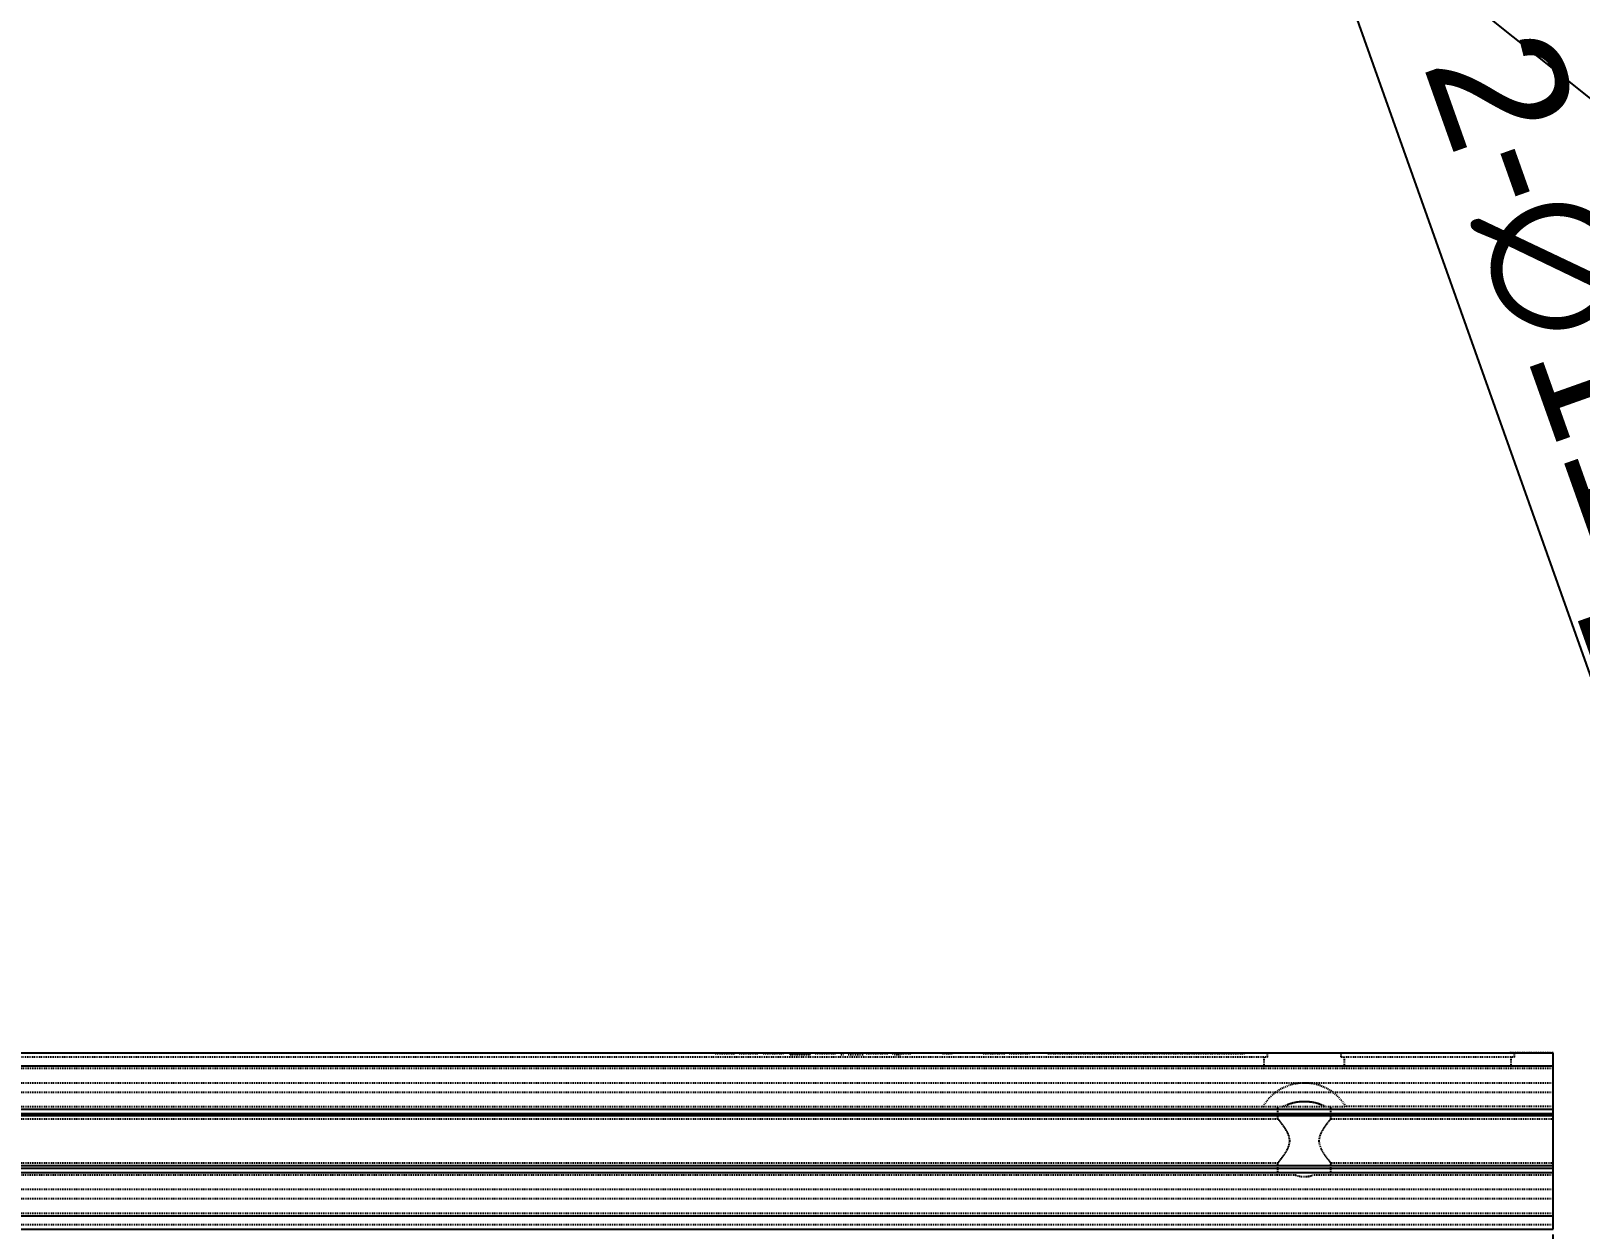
# Model space of a CAD drawing. Header units: millimetres. Extents: x 620 to 19791, y 2539 to 6969.
# Drawn here: x 12707.1 to 12882.7, y 3177.9 to 3313.8 of the extents above; entities that cross this region are included whole.
import ezdxf

# ---------------------------------------------------------------- set-up
doc = ezdxf.new("R2010")
doc.units = ezdxf.units.MM
doc.linetypes.add('HIDDEN', pattern=[0.2, 0.1, -0.1])
for name, color, linetype in [('02___PRT_ALL_AXES', 7, 'Continuous'), ('03___PRT_ALL_CURVES', 7, 'Continuous'), ('DEFAULT_2', 8, 'HIDDEN')]:
    doc.layers.add(name, color=color, linetype=linetype)
doc.styles.get("Standard").update_dxf_attribs({"font": 'arial.ttf'})
doc.dimstyles.new('ISO-25', dxfattribs={"dimtxt": 15, "dimasz": 10, "dimexe": 1.25, "dimexo": 0.625, "dimtad": 1, "dimtxsty": 'Standard', "dimcen": 2.5, "dimadec": 0, "dimazin": 0, "dimtfac": 1, "dimtmove": 0, "dimatfit": 3, "dimfxl": 1, "dimarcsym": 0})

# ---------------------------------------------------------------- blocks, each defined once
blk = doc.blocks.new('*D44')
at = {"color": 0, "lineweight": -2, "transparency": 16777216}
for p, q in [((12841.29, 3340.2), (12833.48, 3346.44)), ((12849.1, 3333.95), (12853.79, 3330.21)), ((12982.54, 3227.28), (12861.6, 3323.96))]:
    blk.add_line(p, q, dxfattribs=at)
at = {"color": 0, "transparency": 16777216}
for points in [[(12842.33, 3341.5), (12840.25, 3338.9), (12849.1, 3333.95)], [(12862.64, 3325.26), (12860.56, 3322.66), (12853.79, 3330.21)]]:
    blk.add_solid(points, dxfattribs=at)
at = {"layer": 'Defpoints', "color": 0, "transparency": 16777216}
for p in [(12849.1, 3333.95), (12853.79, 3330.21)]:
    blk.add_point(p, dxfattribs=at)
at = {"color": 0, "lineweight": 5, "transparency": 16777216, "insert": (12943.71, 3271.74), "char_height": 15, "attachment_point": 5, "rotation": 321.3595}
blk.add_mtext('2-∅6 [∅1/4"]', dxfattribs=at)
blk = doc.blocks.new('*D45')
at = {"color": 0, "lineweight": -2, "transparency": 16777216}
for p, q in [((12846.26, 3346.69), (12842.91, 3356.11)), ((12849.6, 3337.26), (12853.28, 3326.9)), ((12902.75, 3187.57), (12856.63, 3317.47))]:
    blk.add_line(p, q, dxfattribs=at)
at = {"color": 0, "transparency": 16777216}
for points in [[(12847.83, 3347.24), (12844.69, 3346.13), (12849.6, 3337.26)], [(12858.2, 3318.03), (12855.06, 3316.92), (12853.28, 3326.9)]]:
    blk.add_solid(points, dxfattribs=at)
at = {"layer": 'Defpoints', "color": 0, "transparency": 16777216}
for p in [(12849.6, 3337.26), (12853.28, 3326.9)]:
    blk.add_point(p, dxfattribs=at)
at = {"color": 0, "lineweight": 5, "transparency": 16777216, "insert": (12891.24, 3251.32), "char_height": 15, "attachment_point": 5, "rotation": 289.5487}
blk.add_mtext('2-∅11 [∅3/8"]', dxfattribs=at)
blk = doc.blocks.new('*D52')
at = {"color": 0, "lineweight": -2, "transparency": 16777216}
for p, q in [((11883.14, 3177.29), (11883.14, 3123.61)), ((12879.64, 3177.29), (12879.64, 3123.61)), ((11893.14, 3124.86), (12869.64, 3124.86))]:
    blk.add_line(p, q, dxfattribs=at)
at = {"color": 0, "transparency": 16777216}
for points in [[(11893.14, 3126.52), (11893.14, 3123.19), (11883.14, 3124.86)], [(12869.64, 3126.52), (12869.64, 3123.19), (12879.64, 3124.86)]]:
    blk.add_solid(points, dxfattribs=at)
at = {"layer": 'Defpoints', "color": 0, "transparency": 16777216}
for p in [(11883.14, 3177.92), (12879.64, 3177.92), (12879.64, 3124.86)]:
    blk.add_point(p, dxfattribs=at)
at = {"color": 0, "transparency": 16777216, "insert": (12381.39, 3135.19), "char_height": 15, "attachment_point": 5}
blk.add_mtext('996,5 [3\'-3 1/4"]', dxfattribs=at)
blk = doc.blocks.new('rsgd')
at = {"color": 30, "linetype": 'Continuous', "true_color": 0xf26722}
for p, q in [((6005.13, 3198.27), (7001.63, 3198.27)), ((7001.63, 3178.27), (7001.63, 3198.27)), ((6005.13, 3196.77), (7001.63, 3196.77)), ((6005.13, 3191.87), (7001.63, 3191.87)), ((6005.13, 3191.37), (7001.63, 3191.37)), ((7001.63, 3191.11), (6005.13, 3191.11)), ((7001.63, 3185.43), (6005.13, 3185.43)), ((6005.13, 3185.17), (7001.63, 3185.17)), ((6005.13, 3184.67), (7001.63, 3184.67)), ((6005.13, 3179.77), (7001.63, 3179.77)), ((6005.13, 3178.27), (7001.63, 3178.27))]:
    blk.add_line(p, q, dxfattribs=at)
at = {"layer": '02___PRT_ALL_AXES', "color": 30, "linetype": 'HIDDEN', "true_color": 0xf26722}
for p, q in [((6969.27, 3197.77), (6968.88, 3197.77)), ((6968.88, 3196.47), (6968.88, 3197.77)), ((6969.27, 3198.27), (6997.27, 3198.27)), ((6969.27, 3197.77), (6969.27, 3198.27)), ((6977.59, 3197.77), (6977.59, 3198.27)), ((6997.27, 3197.77), (6977.59, 3197.77)), ((6977.97, 3196.47), (6977.97, 3197.77)), ((6996.88, 3196.47), (6996.88, 3197.77)), ((6997.27, 3197.77), (6997.27, 3198.27)), ((7001.43, 3196.47), (6968.88, 3196.47)), ((6973.43, 3194.83), (6005.13, 3194.83)), ((6005.13, 3192.17), (6978.14, 3192.17)), ((6970.43, 3190.77), (6970.43, 3192.17)), ((6976.43, 3190.77), (6976.43, 3192.17)), ((6970.43, 3184.37), (6970.43, 3185.77)), ((6976.43, 3184.37), (6976.43, 3185.77)), ((6972.46, 3184.37), (6023.9, 3184.37)), ((6976.43, 3184.37), (6974.4, 3184.37))]:
    blk.add_line(p, q, dxfattribs=at)
for centre, major_axis, start_param, end_param in [((6973.43, 3189.33), (5.5, 0), 6.825644, 8.882319), ((6973.43, 3187.21), (0, 5.5), -0.44656, 0.44656), ((6973.43, 3187.21), (5.5, 0), 1.218144, 1.923449), ((6973.43, 3187.21), (3, 0), -1.899546, -1.242046), ((6973.43, 3187.21), (0, 3), -3.141593, -2.812843)]:
    blk.add_ellipse(centre, major_axis=major_axis, ratio=1, start_param=start_param, end_param=end_param, dxfattribs=at)
for points, knots in [([(6971.77, 3188.27), (6971.77, 3188.36), (6971.76, 3188.53), (6971.7, 3188.78), (6971.61, 3189.02), (6971.51, 3189.25), (6971.39, 3189.46), (6971.27, 3189.66), (6971.14, 3189.84), (6971.02, 3190.01), (6970.9, 3190.17), (6970.79, 3190.32), (6970.71, 3190.43), (6970.64, 3190.51), (6970.6, 3190.56), (6970.56, 3190.61), (6970.53, 3190.65), (6970.5, 3190.68), (6970.48, 3190.71), (6970.46, 3190.73), (6970.45, 3190.74), (6970.45, 3190.75), (6970.44, 3190.75), (6970.43, 3190.76), (6970.43, 3190.76), (6970.43, 3190.77), (6970.43, 3190.77), (6970.43, 3190.77), (6970.43, 3190.77), (6970.43, 3190.77)], [0, 0, 0, 0, 0.090536, 0.18017, 0.268227, 0.354222, 0.437764, 0.51844, 0.595755, 0.669109, 0.737777, 0.800886, 0.857413, 0.882852, 0.906202, 0.927305, 0.946004, 0.962142, 0.975575, 0.981236, 0.986173, 0.990373, 0.993825, 0.996522, 0.998454, 0.99913, 0.999613, 0.999903, 1, 1, 1, 1]), ([(6976.43, 3190.77), (6976.43, 3190.77), (6976.43, 3190.77), (6976.43, 3190.77), (6976.43, 3190.77), (6976.42, 3190.76), (6976.42, 3190.76), (6976.42, 3190.75), (6976.41, 3190.75), (6976.4, 3190.74), (6976.39, 3190.73), (6976.38, 3190.71), (6976.36, 3190.68), (6976.33, 3190.65), (6976.29, 3190.61), (6976.25, 3190.56), (6976.21, 3190.51), (6976.15, 3190.43), (6976.06, 3190.32), (6975.95, 3190.17), (6975.83, 3190.01), (6975.71, 3189.84), (6975.59, 3189.66), (6975.47, 3189.46), (6975.35, 3189.25), (6975.25, 3189.02), (6975.16, 3188.78), (6975.1, 3188.53), (6975.09, 3188.36), (6975.09, 3188.27)], [0, 0, 0, 0, 0.000097, 0.000387, 0.00087, 0.001546, 0.003478, 0.006174, 0.009627, 0.013827, 0.018764, 0.024425, 0.037858, 0.053996, 0.072694, 0.093797, 0.117147, 0.142586, 0.199113, 0.262222, 0.330891, 0.404245, 0.481561, 0.562237, 0.645778, 0.731773, 0.81983, 0.909464, 1, 1, 1, 1]), ([(6970.43, 3185.77), (6970.43, 3185.77), (6970.43, 3185.77), (6970.43, 3185.77), (6970.43, 3185.77), (6970.43, 3185.77), (6970.43, 3185.78), (6970.44, 3185.78), (6970.45, 3185.79), (6970.45, 3185.8), (6970.46, 3185.81), (6970.48, 3185.83), (6970.5, 3185.86), (6970.53, 3185.89), (6970.56, 3185.93), (6970.6, 3185.98), (6970.64, 3186.03), (6970.71, 3186.11), (6970.79, 3186.22), (6970.9, 3186.37), (6971.02, 3186.52), (6971.14, 3186.7), (6971.27, 3186.88), (6971.39, 3187.08), (6971.51, 3187.29), (6971.61, 3187.52), (6971.7, 3187.76), (6971.76, 3188.01), (6971.77, 3188.18), (6971.77, 3188.27)], [0, 0, 0, 0, 0.000097, 0.000387, 0.00087, 0.001546, 0.003478, 0.006174, 0.009627, 0.013827, 0.018764, 0.024425, 0.037858, 0.053996, 0.072694, 0.093797, 0.117147, 0.142586, 0.199113, 0.26222, 0.330888, 0.404242, 0.481557, 0.562236, 0.64578, 0.731778, 0.819835, 0.909467, 1, 1, 1, 1]), ([(6975.09, 3188.27), (6975.09, 3188.18), (6975.1, 3188.01), (6975.16, 3187.76), (6975.25, 3187.52), (6975.35, 3187.29), (6975.47, 3187.08), (6975.59, 3186.88), (6975.71, 3186.7), (6975.83, 3186.52), (6975.95, 3186.37), (6976.06, 3186.22), (6976.15, 3186.11), (6976.21, 3186.03), (6976.25, 3185.98), (6976.29, 3185.93), (6976.33, 3185.89), (6976.36, 3185.86), (6976.38, 3185.83), (6976.39, 3185.81), (6976.4, 3185.8), (6976.41, 3185.79), (6976.42, 3185.78), (6976.42, 3185.78), (6976.42, 3185.77), (6976.43, 3185.77), (6976.43, 3185.77), (6976.43, 3185.77), (6976.43, 3185.77), (6976.43, 3185.77)], [0, 0, 0, 0, 0.090533, 0.180164, 0.268221, 0.354219, 0.437764, 0.518443, 0.595758, 0.669112, 0.737781, 0.800888, 0.857415, 0.882854, 0.906204, 0.927307, 0.946005, 0.962142, 0.975575, 0.981236, 0.986174, 0.990373, 0.993826, 0.996522, 0.998454, 0.99913, 0.999614, 0.999903, 1, 1, 1, 1])]:
    blk.add_open_spline(points, degree=3, knots=knots, dxfattribs=at)
at = {"layer": '03___PRT_ALL_CURVES', "color": 30, "linetype": 'HIDDEN', "true_color": 0xf26722}
blk.add_line((7001.63, 3198.27), (6996.68, 3198.27), dxfattribs=at)
at = {"layer": 'DEFAULT_2', "color": 30, "linetype": 'HIDDEN', "true_color": 0xf26722}
for p, q in [((6969.27, 3197.77), (6058.09, 3197.77)), ((6906.63, 3198.27), (6906.63, 3198.17)), ((6906.63, 3198.17), (6908.86, 3198.17)), ((6907, 3198.27), (6907, 3198.17)), ((6907.43, 3198.27), (6907.43, 3198.17)), ((6907.74, 3198.27), (6907.74, 3198.17)), ((6908.36, 3198.27), (6908.36, 3198.17)), ((6908.86, 3198.27), (6908.86, 3198.17)), ((6909.36, 3198.27), (6909.36, 3198.17)), ((6909.36, 3198.17), (6911.59, 3198.17)), ((6909.73, 3198.27), (6909.73, 3198.17)), ((6911.59, 3198.27), (6911.59, 3198.17)), ((6912.08, 3198.27), (6912.08, 3198.17)), ((6912.08, 3198.17), (6914.5, 3198.17)), ((6912.14, 3198.27), (6912.14, 3198.17)), ((6912.27, 3198.27), (6912.27, 3198.17)), ((6912.45, 3198.27), (6912.45, 3198.17)), ((6912.52, 3198.27), (6912.52, 3198.17)), ((6912.64, 3198.27), (6912.64, 3198.17)), ((6912.76, 3198.27), (6912.76, 3198.17)), ((6912.83, 3198.27), (6912.83, 3198.17)), ((6913.07, 3198.27), (6913.07, 3198.17)), ((6913.63, 3198.27), (6913.63, 3198.17)), ((6913.88, 3198.27), (6913.88, 3198.17)), ((6913.94, 3198.27), (6913.94, 3198.17)), ((6914.07, 3198.27), (6914.07, 3198.17)), ((6914.13, 3198.27), (6914.13, 3198.17)), ((6914.19, 3198.27), (6914.19, 3198.17)), ((6914.44, 3198.27), (6914.44, 3198.17)), ((6914.5, 3198.27), (6914.5, 3198.17)), ((6915, 3198.27), (6915, 3198.17)), ((6915, 3198.17), (6917.47, 3198.17)), ((6915.06, 3198.27), (6915.06, 3198.17)), ((6915.13, 3198.27), (6915.13, 3198.07)), ((6915.13, 3198.07), (6917.38, 3198.07)), ((6915.18, 3198.27), (6915.18, 3198.17)), ((6915.19, 3198.27), (6915.19, 3198.07)), ((6915.25, 3198.27), (6915.25, 3198.07)), ((6915.32, 3198.27), (6915.32, 3198.07)), ((6915.37, 3198.27), (6915.37, 3198.17)), ((6915.43, 3198.27), (6915.43, 3198.17)), ((6915.44, 3198.27), (6915.44, 3198.07)), ((6915.5, 3198.27), (6915.5, 3198.07)), ((6915.55, 3198.27), (6915.55, 3198.17)), ((6915.63, 3198.27), (6915.63, 3198.07)), ((6915.68, 3198.27), (6915.68, 3198.17)), ((6915.74, 3198.27), (6915.74, 3198.17)), ((6915.75, 3198.27), (6915.75, 3198.07)), ((6915.82, 3198.27), (6915.82, 3198.07)), ((6915.99, 3198.27), (6915.99, 3198.17)), ((6916, 3198.27), (6916, 3198.07)), ((6916.07, 3198.27), (6916.07, 3198.07)), ((6916.13, 3198.27), (6916.13, 3198.07)), ((6916.19, 3198.27), (6916.19, 3198.07)), ((6916.32, 3198.27), (6916.32, 3198.07)), ((6916.38, 3198.27), (6916.38, 3198.07)), ((6916.44, 3198.27), (6916.44, 3198.07)), ((6916.48, 3198.27), (6916.48, 3198.17)), ((6916.5, 3198.27), (6916.5, 3198.07)), ((6916.69, 3198.27), (6916.69, 3198.07)), ((6916.73, 3198.27), (6916.73, 3198.17)), ((6916.75, 3198.27), (6916.75, 3198.07)), ((6916.79, 3198.27), (6916.79, 3198.17)), ((6916.88, 3198.27), (6916.88, 3198.07)), ((6916.92, 3198.27), (6916.92, 3198.17)), ((6916.94, 3198.27), (6916.94, 3198.07)), ((6917, 3198.27), (6917, 3198.07)), ((6917.04, 3198.27), (6917.04, 3198.17)), ((6917.07, 3198.27), (6917.07, 3198.07)), ((6917.1, 3198.27), (6917.1, 3198.17)), ((6917.13, 3198.27), (6917.13, 3198.07)), ((6917.19, 3198.27), (6917.19, 3198.07)), ((6917.25, 3198.27), (6917.25, 3198.07)), ((6917.29, 3198.27), (6917.29, 3198.17)), ((6917.32, 3198.27), (6917.32, 3198.07)), ((6917.38, 3198.27), (6917.38, 3198.07)), ((6917.41, 3198.27), (6917.41, 3198.17)), ((6917.47, 3198.27), (6917.47, 3198.17)), ((6917.97, 3198.27), (6917.97, 3198.17)), ((6917.97, 3198.17), (6920.26, 3198.17)), ((6918.34, 3198.27), (6918.34, 3198.17)), ((6919.46, 3198.27), (6919.46, 3198.17)), ((6919.52, 3198.27), (6919.52, 3198.17)), ((6919.71, 3198.27), (6919.71, 3198.17)), ((6919.77, 3198.27), (6919.77, 3198.17)), ((6919.83, 3198.27), (6919.83, 3198.17)), ((6919.89, 3198.27), (6919.89, 3198.17)), ((6920.02, 3198.27), (6920.02, 3198.17)), ((6920.2, 3198.27), (6920.2, 3198.17)), ((6920.26, 3198.27), (6920.26, 3198.17)), ((6920.88, 3198.27), (6920.88, 3198.07)), ((6920.88, 3198.07), (6921.19, 3198.07)), ((6921.19, 3198.27), (6921.19, 3198.07)), ((6921.69, 3198.27), (6921.69, 3198.07)), ((6921.69, 3198.07), (6923.44, 3198.07)), ((6922, 3198.27), (6922, 3198.07)), ((6922.13, 3198.27), (6922.13, 3198.07)), ((6922.32, 3198.27), (6922.32, 3198.07)), ((6922.57, 3198.27), (6922.57, 3198.07)), ((6922.82, 3198.27), (6922.82, 3198.07)), ((6922.94, 3198.27), (6922.94, 3198.07)), ((6923, 3198.27), (6923, 3198.07)), ((6923.07, 3198.27), (6923.07, 3198.07)), ((6923.13, 3198.27), (6923.13, 3198.07)), ((6923.19, 3198.27), (6923.19, 3198.07)), ((6923.32, 3198.27), (6923.32, 3198.07)), ((6923.38, 3198.27), (6923.38, 3198.07)), ((6923.44, 3198.27), (6923.44, 3198.07)), ((6923.73, 3198.27), (6923.73, 3198.17)), ((6923.73, 3198.17), (6926.21, 3198.17)), ((6924.11, 3198.27), (6924.11, 3198.17)), ((6924.73, 3198.27), (6924.73, 3198.17)), ((6924.97, 3198.27), (6924.97, 3198.17)), ((6925.22, 3198.27), (6925.22, 3198.17)), ((6925.84, 3198.27), (6925.84, 3198.17)), ((6926.21, 3198.27), (6926.21, 3198.17)), ((6926.71, 3198.27), (6926.71, 3198.17)), ((6926.71, 3198.17), (6928.94, 3198.17)), ((6926.77, 3198.27), (6926.77, 3198.17)), ((6926.83, 3198.27), (6926.83, 3198.17)), ((6926.94, 3198.27), (6926.94, 3198.07)), ((6926.94, 3198.07), (6927.69, 3198.07)), ((6927.08, 3198.27), (6927.08, 3198.17)), ((6927.21, 3198.27), (6927.21, 3198.17)), ((6927.32, 3198.27), (6927.32, 3198.07)), ((6927.33, 3198.27), (6927.33, 3198.17)), ((6927.39, 3198.27), (6927.39, 3198.17)), ((6927.69, 3198.27), (6927.69, 3198.07)), ((6927.7, 3198.27), (6927.7, 3198.17)), ((6927.76, 3198.27), (6927.76, 3198.17)), ((6927.95, 3198.27), (6927.95, 3198.17)), ((6928.01, 3198.27), (6928.01, 3198.17)), ((6928.26, 3198.27), (6928.26, 3198.17)), ((6928.38, 3198.27), (6928.38, 3198.17)), ((6928.44, 3198.27), (6928.44, 3198.17)), ((6928.57, 3198.27), (6928.57, 3198.17)), ((6928.63, 3198.27), (6928.63, 3198.17)), ((6928.75, 3198.27), (6928.75, 3198.17)), ((6928.88, 3198.27), (6928.88, 3198.17)), ((6928.94, 3198.27), (6928.94, 3198.17)), ((6932.41, 3198.27), (6932.41, 3198.17)), ((6932.41, 3198.17), (6933.53, 3198.17)), ((6932.6, 3198.27), (6932.6, 3198.17)), ((6933.34, 3198.27), (6933.34, 3198.17)), ((6933.53, 3198.27), (6933.53, 3198.17)), ((6937, 3198.27), (6937, 3198.17)), ((6937, 3198.17), (6939.48, 3198.17)), ((6937.37, 3198.27), (6937.37, 3198.17)), ((6939.11, 3198.27), (6939.11, 3198.17)), ((6939.48, 3198.27), (6939.48, 3198.17)), ((6939.97, 3198.27), (6939.97, 3198.17)), ((6939.97, 3198.17), (6942.39, 3198.17)), ((6940.03, 3198.27), (6940.03, 3198.17)), ((6940.16, 3198.27), (6940.16, 3198.17)), ((6940.34, 3198.27), (6940.34, 3198.17)), ((6940.41, 3198.27), (6940.41, 3198.17)), ((6940.53, 3198.27), (6940.53, 3198.17)), ((6940.65, 3198.27), (6940.65, 3198.17)), ((6940.72, 3198.27), (6940.72, 3198.17)), ((6940.96, 3198.27), (6940.96, 3198.17)), ((6941.52, 3198.27), (6941.52, 3198.17)), ((6941.77, 3198.27), (6941.77, 3198.17)), ((6941.83, 3198.27), (6941.83, 3198.17)), ((6941.96, 3198.27), (6941.96, 3198.17)), ((6942.02, 3198.27), (6942.02, 3198.17)), ((6942.08, 3198.27), (6942.08, 3198.17)), ((6942.33, 3198.27), (6942.33, 3198.17)), ((6942.39, 3198.27), (6942.39, 3198.17)), ((6944.35, 3198.27), (6944.35, 3198.17)), ((6944.35, 3198.17), (6966.63, 3198.17)), ((6945.86, 3198.27), (6945.86, 3198.17)), ((6946.05, 3198.27), (6946.05, 3198.17)), ((6946.79, 3198.27), (6946.79, 3198.17)), ((6946.98, 3198.27), (6946.98, 3198.17)), ((6950.45, 3198.27), (6950.45, 3198.17)), ((6950.51, 3198.27), (6950.51, 3198.17)), ((6950.63, 3198.27), (6950.63, 3198.17)), ((6950.82, 3198.27), (6950.82, 3198.17)), ((6950.88, 3198.27), (6950.88, 3198.17)), ((6951.01, 3198.27), (6951.01, 3198.17)), ((6951.13, 3198.27), (6951.13, 3198.17)), ((6951.19, 3198.27), (6951.19, 3198.17)), ((6951.44, 3198.27), (6951.44, 3198.17)), ((6952, 3198.27), (6952, 3198.17)), ((6952.24, 3198.27), (6952.24, 3198.17)), ((6952.31, 3198.27), (6952.31, 3198.17)), ((6952.43, 3198.27), (6952.43, 3198.17)), ((6952.49, 3198.27), (6952.49, 3198.17)), ((6952.55, 3198.27), (6952.55, 3198.17)), ((6952.8, 3198.27), (6952.8, 3198.17)), ((6952.86, 3198.27), (6952.86, 3198.17)), ((6953.36, 3198.27), (6953.36, 3198.17)), ((6953.73, 3198.27), (6953.73, 3198.17)), ((6955.59, 3198.27), (6955.59, 3198.17)), ((6959.06, 3198.27), (6959.06, 3198.17)), ((6959.35, 3198.27), (6959.35, 3198.17)), ((6959.43, 3198.27), (6959.43, 3198.17)), ((6960.05, 3198.27), (6960.05, 3198.17)), ((6960.3, 3198.27), (6960.3, 3198.17)), ((6960.55, 3198.27), (6960.55, 3198.17)), ((6961.17, 3198.27), (6961.17, 3198.17)), ((6961.54, 3198.27), (6961.54, 3198.17)), ((6962.04, 3198.27), (6962.04, 3198.17)), ((6962.1, 3198.27), (6962.1, 3198.17)), ((6962.16, 3198.27), (6962.16, 3198.17)), ((6962.22, 3198.27), (6962.22, 3198.17)), ((6962.35, 3198.27), (6962.35, 3198.17)), ((6962.41, 3198.27), (6962.41, 3198.17)), ((6962.53, 3198.27), (6962.53, 3198.17)), ((6962.66, 3198.27), (6962.66, 3198.17)), ((6962.72, 3198.27), (6962.72, 3198.17)), ((6962.91, 3198.27), (6962.91, 3198.17)), ((6962.97, 3198.27), (6962.97, 3198.17)), ((6963.03, 3198.27), (6963.03, 3198.17)), ((6963.09, 3198.27), (6963.09, 3198.17)), ((6963.21, 3198.27), (6963.21, 3198.17)), ((6963.28, 3198.27), (6963.28, 3198.17)), ((6963.34, 3198.27), (6963.34, 3198.17)), ((6963.4, 3198.27), (6963.4, 3198.17)), ((6963.59, 3198.27), (6963.59, 3198.17)), ((6963.65, 3198.27), (6963.65, 3198.17)), ((6963.77, 3198.27), (6963.77, 3198.17)), ((6963.83, 3198.27), (6963.83, 3198.17)), ((6963.9, 3198.27), (6963.9, 3198.17)), ((6963.96, 3198.27), (6963.96, 3198.17)), ((6964.02, 3198.27), (6964.02, 3198.17)), ((6964.08, 3198.27), (6964.08, 3198.17)), ((6964.14, 3198.27), (6964.14, 3198.17)), ((6964.21, 3198.27), (6964.21, 3198.17)), ((6964.27, 3198.27), (6964.27, 3198.17)), ((6966.63, 3198.27), (6966.63, 3198.17)), ((6973.43, 3196.47), (6053.93, 3196.47)), ((7001.63, 3196.47), (7001.43, 3196.47)), ((7001.63, 3193.77), (6005.13, 3193.77)), ((7001.63, 3194.83), (6973.43, 3194.83)), ((7001.63, 3192.17), (6978.14, 3192.17)), ((6025.93, 3190.77), (6970.43, 3190.77)), ((6976.43, 3190.77), (7001.63, 3190.77)), ((6025.93, 3185.77), (6970.43, 3185.77)), ((6976.43, 3185.77), (7001.63, 3185.77)), ((7001.63, 3184.37), (6974.4, 3184.37)), ((7001.63, 3182.77), (6005.13, 3182.77)), ((7001.63, 3181.71), (6005.13, 3181.71)), ((6005.13, 3180.07), (7001.63, 3180.07)), ((6005.13, 3178.77), (7001.63, 3178.77))]:
    blk.add_line(p, q, dxfattribs=at)

msp = doc.modelspace()

# ---------------------------------------------------------------- block references
msp.add_blockref('rsgd', (5878.01433, -0.35097))

# ---------------------------------------------------------------- dimensions: what is measured, and where the dimension line sits
at = {"lineweight": 5}
dim = msp.add_diameter_dim_2p(p1=(12849.60198, 3337.26322), p2=(12853.28267, 3326.89729), text='2-<>', dimstyle='ISO-25', dxfattribs=at)
dim.commit()
dim.dimension.update_dxf_attribs({"geometry": '*D45', "text_midpoint": (12891.24372, 3251.31797)})
dim = msp.add_diameter_dim_2p(p1=(12849.09909, 3333.95355), p2=(12853.78556, 3330.20696), text='2-<>', dimstyle='ISO-25', dxfattribs=at)
dim.commit()
dim.dimension.update_dxf_attribs({"geometry": '*D44', "text_midpoint": (12937.16015, 3263.55333), "dimtype": 163})
dim = msp.add_linear_dim(base=(12879.64233, 3124.85749), p1=(11883.14233, 3177.91795), p2=(12879.64233, 3177.91795), dimstyle='ISO-25')
dim.commit()
dim.dimension.update_dxf_attribs({"geometry": '*D52', "text_midpoint": (12381.39233, 3135.19258)})

doc.saveas('drawing.dxf')
